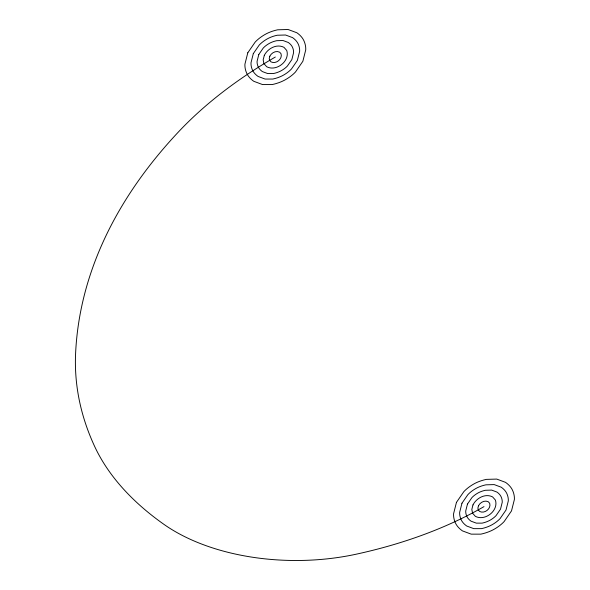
<?xml version="1.0" encoding="UTF-8"?>
<svg xmlns="http://www.w3.org/2000/svg" width="590" height="590" viewBox="0 0 590 590"><rect width="100%" height="100%" fill="white"/><g stroke="black" fill="none" stroke-linecap="round" stroke-linejoin="round"><path stroke-width="0.89" d="M275.331 57.031A564.151 325.709 0 0 0 178.224 132.182A852.277 492.06 0 0 0 75.609 353.27A564.151 325.709 0 0 0 94.629 446.387A360.21 207.968 0 0 0 163.991 524.399A170.812 98.619 0 0 0 356.353 554.158A360.21 207.968 0 0 0 483.984 506.618M247.8 52.776L244.924 64.177A56.411 32.568 0 0 0 246.827 73.485A36.02 20.797 0 0 0 253.759 81.287L262.55 84.562L272.211 84.562A38.247 22.081 0 0 0 285.759 79.51A56.411 32.568 0 0 0 295.472 71.995L302.862 61.294L305.731 49.885A56.411 32.568 0 0 0 303.828 40.577A36.02 20.797 0 0 0 296.895 32.775L288.104 29.5L277.661 29.795A36.02 20.797 0 0 0 264.895 34.552A56.411 32.568 0 0 0 255.182 42.067L247.8 52.776M253.302 53.624L251.008 62.747A45.135 26.056 0 0 0 252.527 70.195A28.814 16.638 0 0 0 258.073 76.434L265.109 79.06L272.831 79.053A30.599 17.663 0 0 0 283.672 75.019A45.135 26.056 0 0 0 291.445 69.001L297.353 60.438L299.654 51.315A45.135 26.056 0 0 0 298.134 43.867A28.814 16.638 0 0 0 292.581 37.627L285.553 35.009L277.189 35.245A28.814 16.638 0 0 0 266.982 39.051A45.135 26.056 0 0 0 259.217 45.061L253.302 53.624M258.811 54.479L257.085 61.316A33.851 19.544 0 0 0 258.228 66.906A21.616 12.479 0 0 0 262.388 71.589L267.661 73.551L273.458 73.551A22.951 13.253 0 0 0 281.585 70.52A33.851 19.544 0 0 0 287.411 66.014L291.851 59.59L293.569 52.746A33.851 19.544 0 0 0 292.433 47.156A21.616 12.479 0 0 0 288.267 42.48L282.994 40.511L276.725 40.688A21.616 12.479 0 0 0 269.07 43.542A33.851 19.544 0 0 0 263.243 48.056L258.811 54.479M264.313 55.327L263.169 59.892L263.929 63.617L266.702 66.736C276.363 71.884 290.228 61.065 286.733 50.452L283.952 47.325C276.688 43.542 267.742 48.513 264.313 55.327M269.822 56.183L269.247 58.462L269.63 60.32L271.017 61.884C275.847 64.458 282.78 59.044 281.032 53.742L279.645 52.178C276.009 50.29 271.533 52.776 269.822 56.183M456.454 502.363L453.577 513.765A56.411 32.568 0 0 0 455.48 523.079A36.02 20.797 0 0 0 462.42 530.875L471.211 534.149L480.865 534.149A38.247 22.081 0 0 0 494.42 529.097A56.411 32.568 0 0 0 504.125 521.582L511.515 510.881L514.392 499.472A56.411 32.568 0 0 0 512.489 490.165A36.02 20.797 0 0 0 505.549 482.362L496.765 479.087L486.315 479.382A36.02 20.797 0 0 0 473.549 484.139A56.411 32.568 0 0 0 463.843 491.654L456.454 502.363M461.963 503.211L459.662 512.334A45.135 26.056 0 0 0 461.181 519.783A28.814 16.638 0 0 0 466.734 526.029L473.763 528.647L481.492 528.64A30.599 17.663 0 0 0 492.333 524.606A45.135 26.056 0 0 0 500.099 518.588L506.014 510.025L508.307 500.903A45.135 26.056 0 0 0 506.788 493.454A28.814 16.638 0 0 0 501.242 487.215L494.206 484.597L485.85 484.833A28.814 16.638 0 0 0 475.636 488.638A45.135 26.056 0 0 0 467.87 494.649L461.963 503.211M467.464 504.067L465.739 510.903A33.851 19.544 0 0 0 466.882 516.493A21.616 12.479 0 0 0 471.049 521.177L476.322 523.138L482.111 523.138A22.951 13.253 0 0 0 490.246 520.107A33.851 19.544 0 0 0 496.072 515.601L500.504 509.177L502.23 502.333A33.851 19.544 0 0 0 501.087 496.743A21.616 12.479 0 0 0 496.928 492.067L491.654 490.098L485.386 490.283A21.616 12.479 0 0 0 477.723 493.129A33.851 19.544 0 0 0 471.897 497.643L467.464 504.067M472.974 504.915L471.823 509.48L472.583 513.204L475.356 516.324C485.024 521.472 498.882 510.652 495.386 500.04L492.613 496.92C485.341 493.129 476.403 498.1 472.974 504.915M478.475 505.77L477.907 508.049L478.284 509.908L479.67 511.471C484.501 514.045 491.433 508.639 489.685 503.329L488.299 501.766C484.663 499.877 480.194 502.363 478.475 505.77"/></g></svg>
